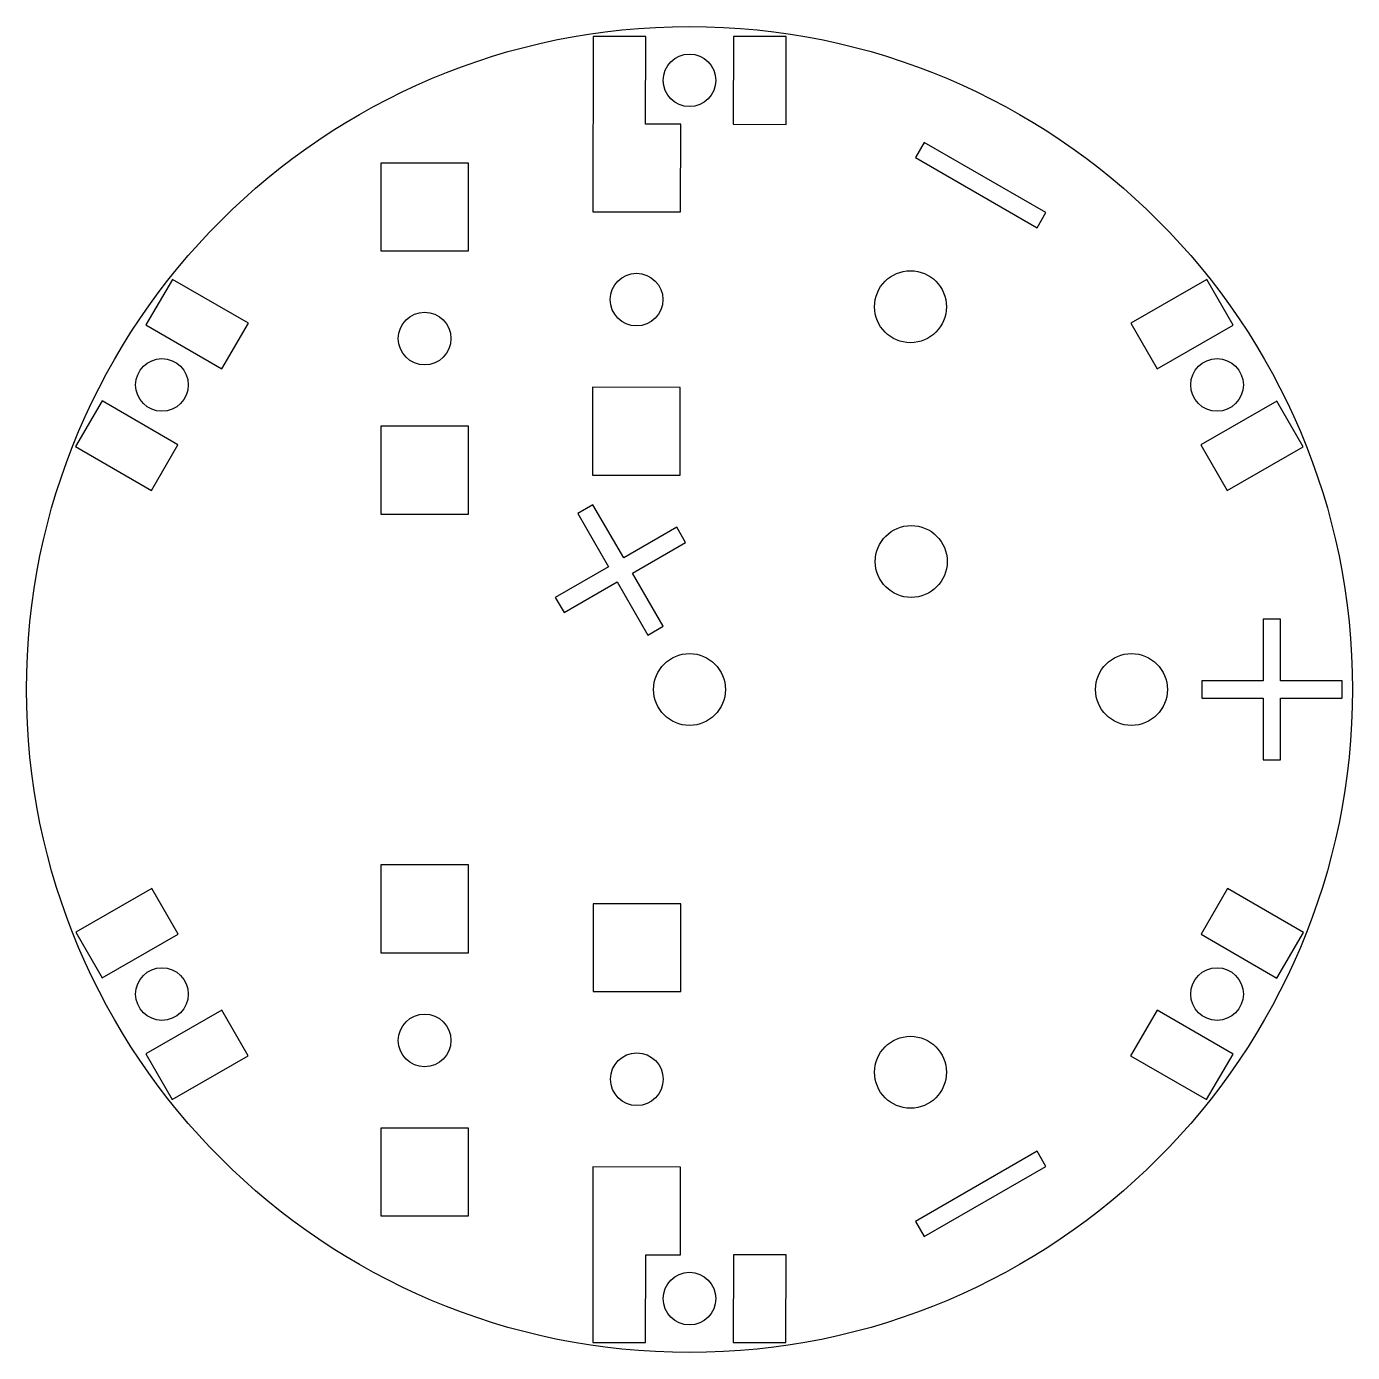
# Model space of a CAD drawing. Header units: millimetres. Extents: x -8.8 to 66.8, y -1.8 to 73.8.
import ezdxf

# ---------------------------------------------------------------- set-up
doc = ezdxf.new("R2010")
doc.units = ezdxf.units.MM

msp = doc.modelspace()

# ---------------------------------------------------------------- linework, layer by layer
at = {"color": 7, "linetype": 'Continuous', "lineweight": 25}
for p, q in [((23.495, 73.221), (23.482, 63.221)), ((26.495, 73.217), (23.495, 73.221)), ((26.489, 68.217), (26.495, 73.217)), ((31.495, 73.21), (31.489, 68.21)), ((34.495, 73.206), (31.495, 73.21)), ((34.495, 68.206), (34.495, 73.206)), ((28.489, 68.214), (26.489, 68.217)), ((28.482, 63.214), (28.489, 68.214)), ((31.489, 68.21), (34.495, 68.206)), ((42.372, 67.174), (41.872, 66.308)), ((49.3, 63.174), (42.372, 67.174)), ((11.398, 65.999), (11.398, 60.999)), ((16.398, 65.999), (11.398, 65.999)), ((16.398, 60.999), (16.398, 65.999)), ((41.872, 66.308), (48.8, 62.308)), ((23.482, 63.221), (28.482, 63.214)), ((48.8, 62.308), (49.3, 63.174)), ((11.398, 60.999), (16.398, 60.999)), ((-0.479, 59.369), (-1.982, 56.773)), ((3.851, 56.869), (-0.479, 59.369)), ((58.479, 59.37), (54.146, 56.876)), ((59.976, 56.77), (58.479, 59.37)), ((-1.982, 56.773), (2.345, 54.267)), ((2.345, 54.267), (3.851, 56.869)), ((54.146, 56.876), (55.642, 54.276)), ((55.642, 54.276), (59.976, 56.77)), ((23.468, 53.221), (23.462, 48.221)), ((28.468, 53.214), (23.468, 53.221)), ((28.462, 48.214), (28.468, 53.214)), ((-4.488, 52.446), (-5.992, 49.85)), ((-0.161, 49.94), (-4.488, 52.446)), ((62.47, 52.437), (58.136, 49.942)), ((63.966, 49.836), (62.47, 52.437)), ((16.398, 50.999), (11.398, 50.999)), ((11.398, 50.999), (11.398, 45.999)), ((16.398, 45.999), (16.398, 50.999)), ((-1.665, 47.344), (-0.161, 49.94)), ((58.136, 49.942), (59.636, 47.336)), ((-5.992, 49.85), (-1.665, 47.344)), ((59.636, 47.336), (63.966, 49.836)), ((23.462, 48.221), (28.462, 48.214)), ((23.491, 46.527), (22.625, 46.027)), ((25.241, 43.496), (23.491, 46.527)), ((11.398, 45.999), (16.398, 45.999)), ((22.625, 46.027), (24.375, 42.996)), ((28.272, 45.246), (25.241, 43.496)), ((28.772, 44.38), (28.272, 45.246)), ((25.741, 42.63), (28.772, 44.38)), ((24.375, 42.996), (21.344, 41.246)), ((27.491, 39.599), (25.741, 42.63)), ((21.844, 40.38), (24.875, 42.13)), ((24.875, 42.13), (26.625, 39.099)), ((21.344, 41.246), (21.844, 40.38)), ((26.625, 39.099), (27.491, 39.599)), ((61.68, 39.999), (61.68, 36.499)), ((62.68, 39.999), (61.68, 39.999)), ((62.68, 36.499), (62.68, 39.999)), ((58.18, 36.499), (58.18, 35.499)), ((61.68, 36.499), (58.18, 36.499)), ((66.18, 36.499), (62.68, 36.499)), ((66.18, 35.499), (66.18, 36.499)), ((58.18, 35.499), (61.68, 35.499)), ((61.68, 35.499), (61.68, 31.999)), ((62.68, 35.499), (66.18, 35.499)), ((62.68, 31.999), (62.68, 35.499)), ((61.68, 31.999), (62.68, 31.999)), ((11.398, 25.999), (11.398, 20.999)), ((16.398, 25.999), (11.398, 25.999)), ((16.398, 20.999), (16.398, 25.999)), ((-1.652, 24.661), (-5.982, 22.161)), ((-0.152, 22.055), (-1.652, 24.661)), ((59.649, 24.654), (58.145, 22.058)), ((63.976, 22.148), (59.649, 24.654)), ((23.505, 23.792), (23.499, 18.792)), ((28.505, 23.785), (23.505, 23.792)), ((28.499, 18.785), (28.505, 23.785)), ((-5.982, 22.161), (-4.486, 19.561)), ((-4.486, 19.561), (-0.152, 22.055)), ((58.145, 22.058), (62.472, 19.552)), ((62.472, 19.552), (63.976, 22.148)), ((11.398, 20.999), (16.398, 20.999)), ((23.499, 18.792), (28.499, 18.785)), ((2.342, 17.722), (-1.991, 15.228)), ((3.839, 15.122), (2.342, 17.722)), ((55.64, 17.731), (54.133, 15.129)), ((59.966, 15.225), (55.64, 17.731)), ((-1.991, 15.228), (-0.495, 12.628)), ((-0.495, 12.628), (3.839, 15.122)), ((54.133, 15.129), (58.463, 12.629)), ((58.463, 12.629), (59.966, 15.225)), ((16.398, 10.999), (11.398, 10.999)), ((11.398, 10.999), (11.398, 5.999)), ((16.398, 5.999), (16.398, 10.999)), ((48.8, 9.69), (41.872, 5.69)), ((49.3, 8.824), (48.8, 9.69)), ((23.485, 8.792), (23.478, 3.792)), ((28.485, 8.785), (23.485, 8.792)), ((28.478, 3.785), (28.485, 8.785)), ((42.372, 4.824), (49.3, 8.824)), ((11.398, 5.999), (16.398, 5.999)), ((41.872, 5.69), (42.372, 4.824)), ((23.478, 3.792), (23.489, 3.792)), ((23.489, 3.792), (23.489, -1.208)), ((26.489, -1.212), (26.495, 3.788)), ((26.495, 3.788), (28.478, 3.785)), ((31.495, 3.781), (31.489, -1.219)), ((34.495, 3.777), (31.495, 3.781)), ((34.489, -1.223), (34.495, 3.777)), ((23.489, -1.208), (26.489, -1.212)), ((31.489, -1.219), (34.489, -1.223))]:
    msp.add_line(p, q, dxfattribs=at)
for centre, radius in [((28.992, 35.999), 37.783), ((28.992, 70.714), 1.5), ((25.975, 58.218), 1.5), ((41.586, 57.813), 2.05), ((13.898, 55.999), 1.5), ((-1.072, 53.356), 1.5), ((59.056, 53.356), 1.5), ((41.628, 43.294), 2.05), ((28.992, 35.999), 2.05), ((54.18, 35.999), 2.05), ((-1.072, 18.642), 1.5), ((59.056, 18.642), 1.5), ((13.898, 15.999), 1.5), ((41.586, 14.185), 2.05), ((25.992, 13.788), 1.5), ((28.992, 1.284), 1.5)]:
    msp.add_circle(centre, radius, dxfattribs=at)

doc.saveas('drawing.dxf')
